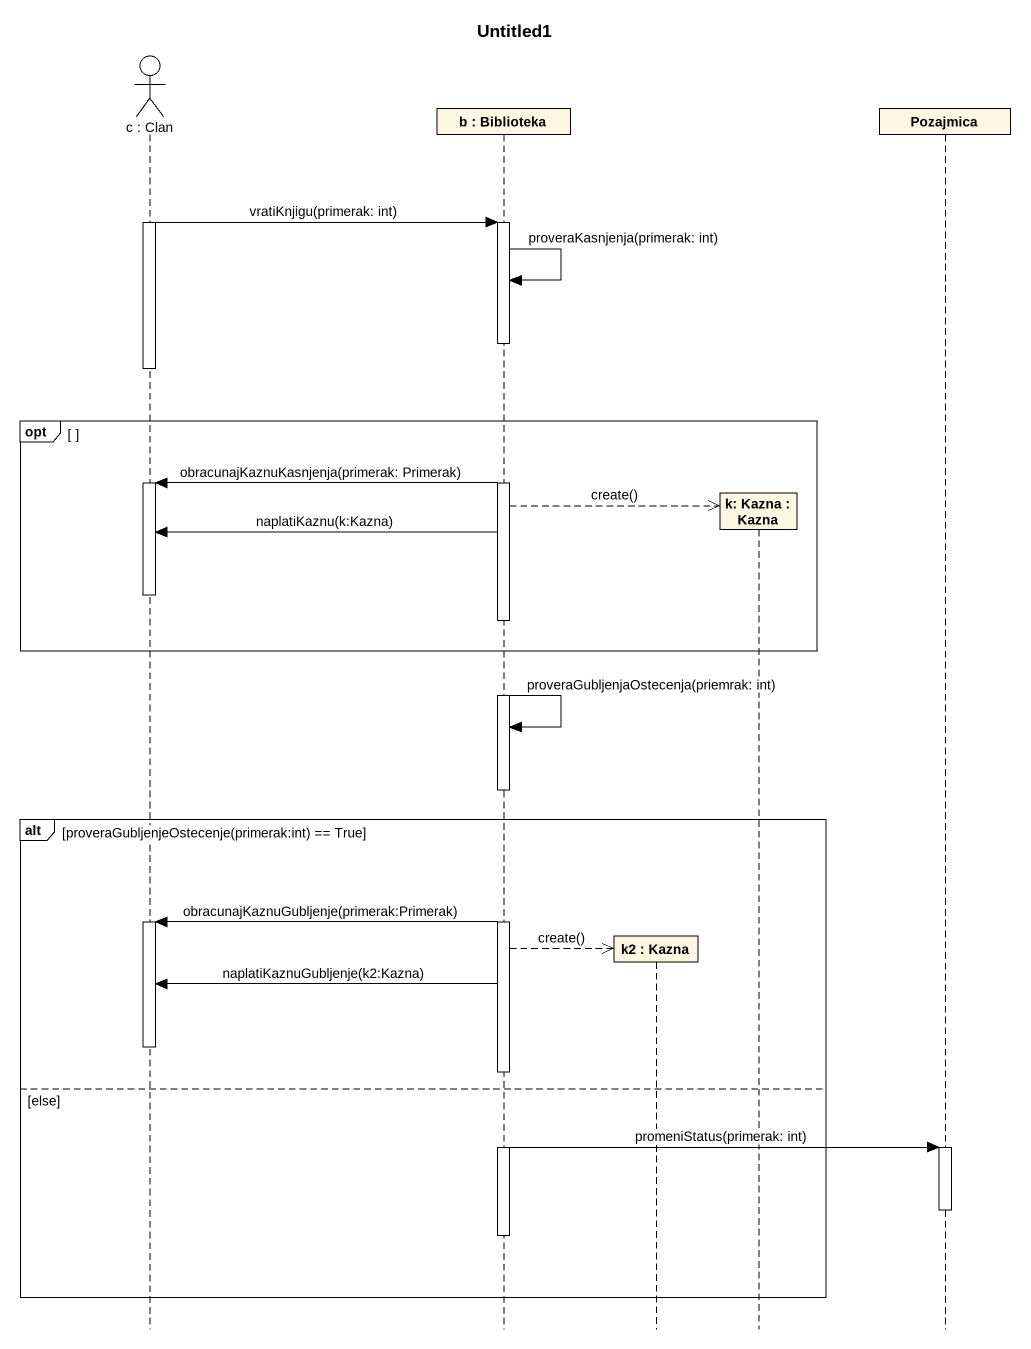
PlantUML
@startuml
title Untitled1
hide footbox
actor "c : Clan" as c
participant "b : Biblioteka" as b
participant "k2 : Kazna" as k2
participant "k: Kazna : Kazna" as k_Kazna
participant Pozajmica

activate c
c -> b : vratiKnjigu(primerak: int)
activate b
b -> b : proveraKasnjenja(primerak: int)
deactivate c
opt
  b -> c : obracunajKaznuKasnjenja(primerak: Primerak)
  activate c
  b -->> k_Kazna ** : create()
  b -> c : naplatiKaznu(k:Kazna)
  deactivate c
end
b -> b : proveraGubljenjaOstecenja(priemrak: int)
alt proveraGubljenjeOstecenje(primerak:int) == True
  b -> c : obracunajKaznuGubljenje(primerak:Primerak)
  activate c
  b -->> k2 ** : create()
  b -> c : naplatiKaznuGubljenje(k2:Kazna)
  deactivate c
else else
  b -> Pozajmica : promeniStatus(primerak: int)
  activate Pozajmica
  deactivate Pozajmica
  deactivate b
end
@enduml
